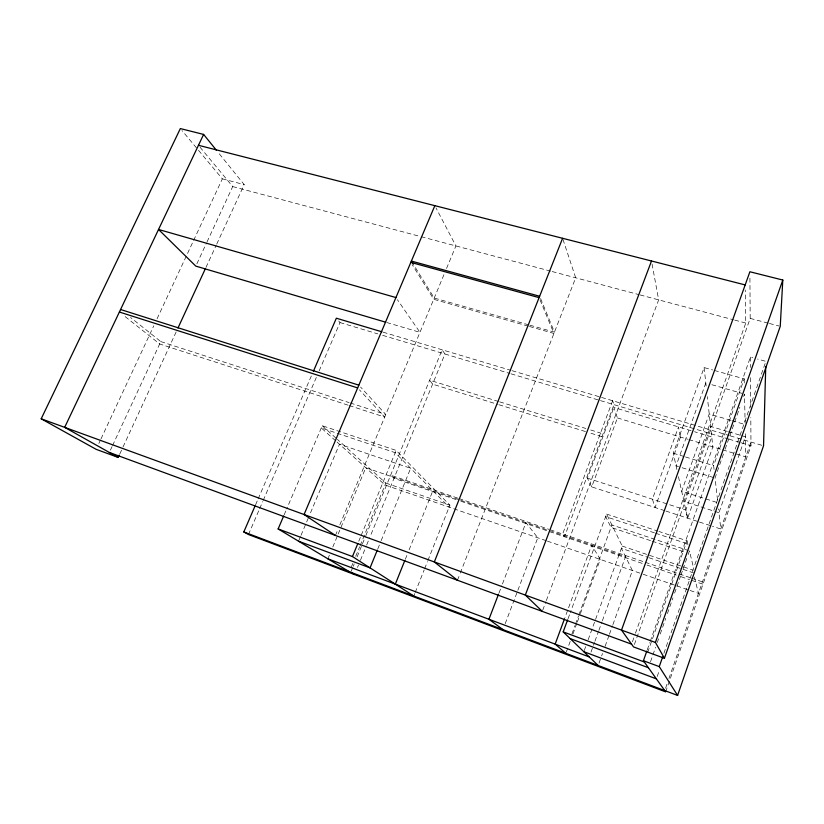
<?xml version="1.0" encoding="UTF-8"?>
<svg xmlns="http://www.w3.org/2000/svg" width="824" height="824" viewBox="0 0 824 824"><rect width="100%" height="100%" fill="white"/><g stroke="black" fill="none" stroke-linecap="round" stroke-linejoin="round"><path stroke-width="0.62" stroke-dasharray="4.12 3.09" d="M665.596 688.174L667.286 683.292M668.954 678.502L750.963 442.045M665.679 691.872L750.983 445.733L750.808 417.593M663.917 653.288L765.887 361.355L757.565 359.058M657.222 676.452L659.324 670.427M650.527 661.713L655.605 647.252M657.284 642.452L658.561 638.816M660.251 634.027L665.751 618.35M667.43 613.571L672.94 597.874M674.619 593.115L680.531 576.264M680.954 575.059L682.674 570.167M683.065 569.044L687.741 555.716M688.164 554.511L689.441 550.896L693.602 568.066M723.451 454.014L715.036 477.992L717.848 502.743M725.141 449.214L739.87 407.241M743.66 396.457L744.505 394.057L745.123 423.268M647.252 649.848L649.806 642.586M650.239 641.381L750.427 357.101L752.806 357.75M647.716 652.289L686.989 540.781L658.973 531.48M714.048 469.35L713.625 465.642L744.185 378.855L713.831 370.306M634.398 644.502L750.18 318.394L749.912 275.546M687.649 518.131L685.846 509.994L711.751 436.905L694.508 431.735M632.441 641.752L635.026 634.48M635.448 633.265L745.761 323.039L745.256 290.007M705.808 382.995L676.061 465.848L680.933 467.363M676.865 469.474L673.26 453.19L704.108 367.576L712.616 369.966M599.058 663.093L601.221 657.089M601.654 655.883L602.519 653.473M605.125 646.263L609.018 635.448M609.451 634.243L612.479 625.828M612.912 624.623L632.399 570.527L621.389 548.331L647.788 557.323M591.004 652.093L594.506 642.432M594.938 641.226L598.44 631.565M598.883 630.36L601.942 621.914M602.375 620.709L625.55 556.725L551.503 531.356M584.247 650.496L585.998 645.686M588.181 639.692L622.213 546.065L606.598 514.083L570.27 612.675M568.055 618.68L569.827 613.88M571.959 633.841L575.028 625.467M575.461 624.273L578.541 615.889M578.973 614.704L611.902 524.95L688.225 550.494M566.294 652.103L570.26 641.268M572.907 634.047L576.882 623.212M577.325 622.017L579.972 614.786M580.415 613.581L600.274 559.414L591.694 545.128L564.955 617.557M542.728 610.193L545.879 601.778M546.322 600.572L658.664 299.874L651.506 261.002M664.731 510.664L591.725 486.891L617.444 417.943L613.87 407.489L693.283 431.364M591.725 486.891L587.409 478.157L613.87 407.489M505.205 623.644L517.421 591.457M517.874 590.262L537.773 537.804L525.928 522.601L502.187 584.659M498.994 593.012L501.734 585.854M457.464 580.261L459.802 574.266M460.276 573.071L575.688 277.801L562.607 238.291M413.782 596.01L414.729 593.63M415.203 592.446L424.154 569.94M424.618 568.756L427.45 561.649M427.913 560.464L449.894 505.184L396.148 450.409L322.215 425.72L286.67 508.964M405.305 559.3L407.211 554.573M409.106 549.845L432.858 490.723M377.794 548.908L380.688 541.79M381.172 540.606L410.64 468.279L339.478 444.229L309.515 515.165M351.261 571.073L352.734 567.499M353.208 566.335L354.196 563.935M357.101 556.87L362.014 544.901M362.447 543.84L365.434 536.568M365.846 535.559L442.117 349.798L444.939 354.011L370.12 536.609M357.492 567.437L358.471 565.037M360.407 560.32L366.258 546.034M366.721 544.901L369.667 537.722M358.78 541.214L360.727 536.496M361.211 535.312L396.148 450.409M351.354 566.984L352.816 563.42M355.741 556.293L359.645 546.786M360.139 545.591L385.828 483.07L337.407 439.419M335.44 535.466L337.902 529.533M339.869 524.806L444.084 274.341M446.546 268.449L455.909 245.943L435.999 207.895M328.385 557.642L329.373 555.273M332.814 546.992L337.737 535.167M338.221 533.983L365.763 467.733L459.452 499.828M299.03 539.998L300.533 536.455M301.028 535.27L309.021 516.349M284.167 514.835L286.165 510.138M248.467 534.529L259.148 509.798M259.653 508.624L262.712 501.558M263.216 500.374L316.622 376.733M319.166 370.841L340.013 322.565L337.819 319.949M255.574 504.793L257.624 500.065M258.128 498.881L311.812 374.889M119.799 453.942L122.498 448.112M123.034 446.948L176.346 331.526M205.969 267.398L216.197 245.253M216.733 244.089L244.203 184.627L217.938 152.141M110.426 450.131L112.043 446.629M112.589 445.465L160.783 341.589L130.625 317.528M196.864 263.804L206.494 243.059M207.03 241.906L232.698 186.574L200.098 147.259M98.849 443.497L100.477 439.995M101.022 438.832L153.8 325.748M157.065 318.754L222.346 178.849L181.991 130.542M222.346 178.849L244.203 184.627M750.18 318.394L768.215 323.163M769.42 323.471L779.041 326.016M232.698 186.574L419.941 236.375M421.188 236.704L550.988 271.23M552.224 271.559L638.847 294.601M640.083 294.93L733.494 319.774M734.72 320.103L745.761 323.039M528.678 324.841L434.227 298.051L412.711 263.247M529.904 325.192L554.439 332.144L539.638 296.249M528.174 326.119L433.712 299.287L412.154 264.556M529.399 326.469L553.934 333.442L540.05 299.936M711.854 384.726L742.084 393.367M730.775 420.312L709.217 413.967L681.685 491.228L704.592 498.52M731.97 420.662L743.948 424.185M386.703 322.503L419.962 332.319L397.384 299.668M727.396 431.405L710.587 426.399L683.92 501.476L687.628 518.203L712.842 446.866L707.311 396.622M728.591 431.755L740.601 435.329M741.796 435.69L745.401 436.761L718.95 512.734L720.804 529.008L712.513 526.309M383.088 332.165L510.818 370.316M512.044 370.687L600.366 397.065M601.592 397.426L728.931 435.463M730.157 435.834L763.539 445.805M340.013 322.565L377.835 333.895M382.717 335.358L509.86 373.468M511.086 373.839L599.275 400.268M600.5 400.629L727.746 438.77M728.962 439.141L739.973 442.437M741.198 442.807L750.983 445.733M617.444 417.943L687.659 439.233M688.864 439.594L721.391 449.461M722.617 449.832L745.823 456.867L745.329 433.094M673.26 453.19L684.27 456.578M685.496 456.959L713.625 465.642M498.479 401.484L429.634 380.204L432.59 384.169L497.644 404.337M499.704 401.865L585.761 428.47M590.684 429.994L600.521 433.033L601.984 436.689L588.48 432.497M498.87 404.718L587.255 432.116M682.148 467.744L713.811 477.621M705.797 498.911L716.643 502.362M587.409 478.157L685.846 509.994M160.783 341.589L349.098 402.596M350.313 402.988L385.776 414.472L360.572 387.053M348.016 405.151L159.681 343.969L123.404 315.221M349.232 405.542L384.705 417.068L359.408 389.803M665.936 511.065L698.289 521.674M699.473 522.066L711.318 525.918M606.598 514.083L657.758 531.078M654.4 532.829L605.671 516.607L611.006 527.381L650.991 540.791M655.616 533.241L686.073 543.376L686.897 546.714M652.206 541.203L684.919 552.183M622.213 546.065L692.994 570.115M648.993 557.724L693.386 572.845M457.639 498.087L390.648 475.17L394.006 478.311L456.043 499.581M458.855 498.51L548.99 529.348M550.205 529.77L644.1 561.896M645.223 562.277L678.152 573.545M679.326 573.957L690.306 577.706M691.501 578.118L702.47 581.868L702.985 584.237L690.821 580.065M460.657 500.24L550.288 530.944M460.915 501.25L642.246 563.41M647.025 565.058L676.257 575.07M681.087 576.728L689.616 579.653M385.828 483.07L449.894 505.184M546.188 540.709L385.045 484.986L336.501 441.561M547.394 541.131L642.009 573.854M643.214 574.266L675.649 585.483M676.854 585.895L688.864 590.056M690.069 590.468L698.474 593.383L694.282 576.47M335.646 440.799L321.267 427.934L395.211 452.685L449.121 507.141M322.215 425.72L336.46 438.564M686.989 540.781L688.071 545.282M678.471 476.725L683.941 501.404L718.95 512.734L718.549 508.933M704.108 367.576L706.353 387.95M744.185 378.855L744.299 383.922M750.427 357.101L750.489 367.391M750.561 377.691L750.746 407.293M680.47 437.05L655.08 507.522L652.412 499.179L678.513 426.925L680.47 437.05M612.634 400.732L562.638 534.024L564.491 536.764L613.973 404.677L612.634 400.732"/><path stroke-width="1.24" d="M765.743 366.474L763.539 445.805L677.606 695.425L243.811 531.954L255.059 505.967M782.8 280.036L780.246 326.335L664.443 658.283L633.543 646.922L621.512 630.102L749.891 271.766L782.8 280.036L655.43 642.452L664.443 658.283M677.606 695.425L659.262 666.606L662.651 656.913M243.811 531.954L248.467 534.529L665.679 691.872L643.41 660.735L646.83 651.053M598.193 665.504L563.183 631.895L567.612 619.885M564.512 618.773L555.16 644.121L565.851 653.308M651.506 261.002L525.331 595.082L542.285 611.398M498.53 594.207L488.941 619.267L502.949 629.608M562.607 238.291L434.33 561.958L457.464 580.261M395.335 584.134L404.831 560.485M377.31 550.092L370.058 567.88L298.535 541.183M413.782 596.01L352.466 556.561L357.812 543.572M434.835 205.66L304.066 514.526L335.44 535.466M349.397 571.743L278.141 528.936L283.662 516.009M313.347 371.346L336.357 318.208L381.862 331.794M216.352 150.174L203.621 134.425L180.343 128.575L41.2 418.808L96.13 449.327L118.193 457.433L119.264 455.106M177.963 328.024L205.423 268.572M203.621 134.425L64.674 427.357L118.193 457.433M198.46 145.292L745.174 284.919M539.638 296.249L411.372 261.074L412.711 263.247M410.816 262.382L539.092 297.629M395.922 297.557L158.538 229.463L195.793 266.111L385.478 322.132M120.572 309.505L358.831 385.158M119.377 312.028L357.668 387.919M41.2 418.808L655.43 642.452M109.345 452.458L631.575 644.172M643.41 660.735L659.262 666.606M563.183 631.895L644.306 661.971M278.141 528.936L352.466 556.561M570.198 638.621L648.416 667.728M583.814 651.691L656.378 678.863M327.901 558.827L589.263 656.924M350.777 572.258L354.577 574.544"/></g></svg>
